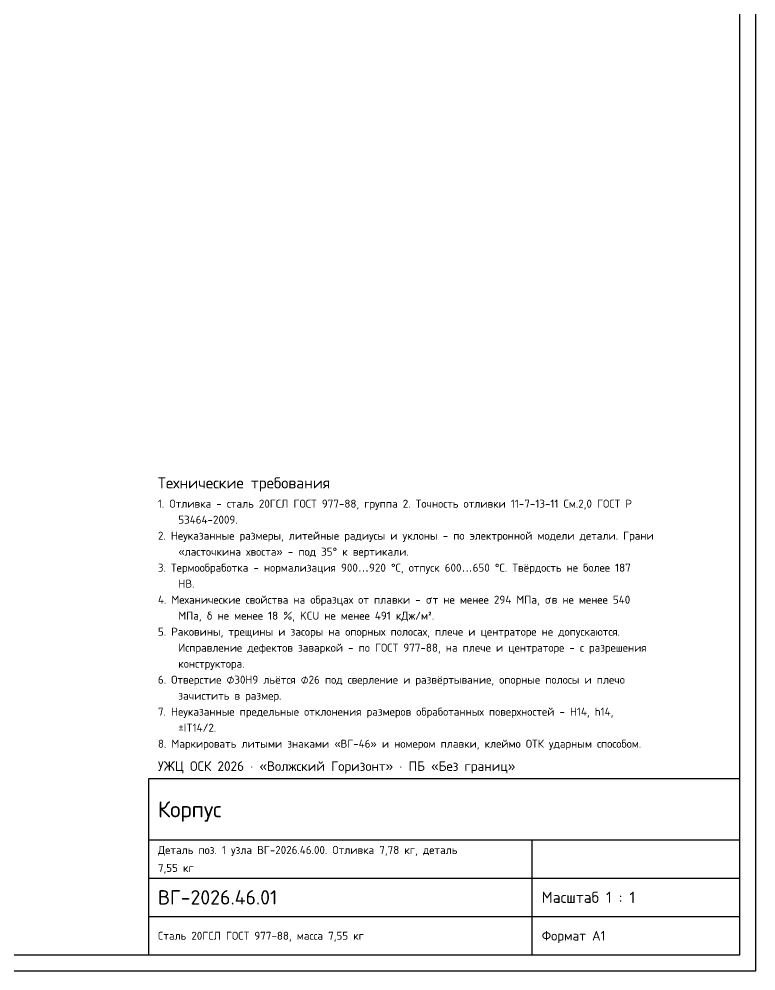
# Model space of a CAD drawing. Header units: millimetres. Extents: x 0 to 841, y 0 to 594.
# Drawn here: x 610.6 to 841, y 0 to 297.4 of the extents above; entities that cross this region are included whole.
import ezdxf
from ezdxf.enums import TextEntityAlignment as Align

# ---------------------------------------------------------------- set-up
doc = ezdxf.new("R2010")
doc.units = ezdxf.units.MM
doc.header["$LTSCALE"] = 0.35
doc.layers.add('00_РАМКА', color=7, linetype='Continuous')
doc.layers.add('08_ТЕКСТ', color=7, linetype='Continuous')
doc.styles.add('ГОСТ', font='isocpeur.ttf')

msp = doc.modelspace()

# ---------------------------------------------------------------- linework, layer by layer
at = {"layer": '00_РАМКА'}
for p, q in [((651, 41), (836, 41)), ((771, 5), (771, 41)), ((651, 29), (836, 29)), ((651, 17), (836, 17))]:
    msp.add_line(p, q, dxfattribs=at)
for points in [[(0, 0), (841, 0), (841, 594), (0, 594)], [(20, 5), (836, 5), (836, 589), (20, 589)], [(651, 5), (836, 5), (836, 60), (651, 60)]]:
    msp.add_lwpolyline(points, close=True, dxfattribs=at)

# ---------------------------------------------------------------- texts
at = {"layer": '08_ТЕКСТ', "style": 'ГОСТ'}
for s, height, p in [('Технические требования', 3.5, (654, 152.5)), ('1. Отливка - сталь 20ГСЛ ГОСТ 977-88, группа 2. Точность отливки 11-7-13-11 См.2,0 ГОСТ Р', 2.5, (654, 146)), ('    53464-2009.', 2.5, (654, 141)), ('2. Неуказанные размеры, литейные радиусы и уклоны - по электронной модели детали. Грани', 2.5, (654, 136)), ('    «ласточкина хвоста» - под 35° к вертикали.', 2.5, (654, 131)), ('3. Термообработка - нормализация 900…920 °С, отпуск 600…650 °С. Твёрдость не более 187', 2.5, (654, 126)), ('    НВ.', 2.5, (654, 121)), ('4. Механические свойства на образцах от плавки - σт не менее 294 МПа, σв не менее 540', 2.5, (654, 116)), ('    МПа, δ не менее 18 %, KCU не менее 491 кДж/м².', 2.5, (654, 111)), ('5. Раковины, трещины и засоры на опорных полосах, плече и центраторе не допускаются.', 2.5, (654, 106)), ('    Исправление дефектов заваркой - по ГОСТ 977-88, на плече и центраторе - с разрешения', 2.5, (654, 101)), ('    конструктора.', 2.5, (654, 96)), ('6. Отверстие ⌀30H9 льётся ⌀26 под сверление и развёртывание, опорные полосы и плечо', 2.5, (654, 91)), ('    зачистить в размер.', 2.5, (654, 86)), ('7. Неуказанные предельные отклонения размеров обработанных поверхностей - H14, h14,', 2.5, (654, 81)), ('    ±IT14/2.', 2.5, (654, 76)), ('8. Маркировать литыми знаками «ВГ-46» и номером плавки, клеймо ОТК ударным способом.', 2.5, (654, 71)), ('УЖЦ ОСК 2026 · «Волжский Горизонт» · ПБ «Без границ»', 3, (654, 64)), ('Корпус', 5, (654, 50.5)), ('Деталь поз. 1 узла ВГ-2026.46.00. Отливка 7,78 кг, деталь', 2.5, (654, 37.8)), ('7,55 кг', 2.5, (654, 32.2)), ('ВГ-2026.46.01', 4.5, (654, 23)), ('Масштаб 1 : 1', 3.5, (774, 23)), ('Сталь 20ГСЛ ГОСТ 977-88, масса 7,55 кг', 2.5, (654, 11)), ('Формат A1', 3, (774, 11))]:
    msp.add_text(s, height=height, dxfattribs=at).set_placement(p, align=Align.MIDDLE_LEFT)

doc.saveas('drawing.dxf')
